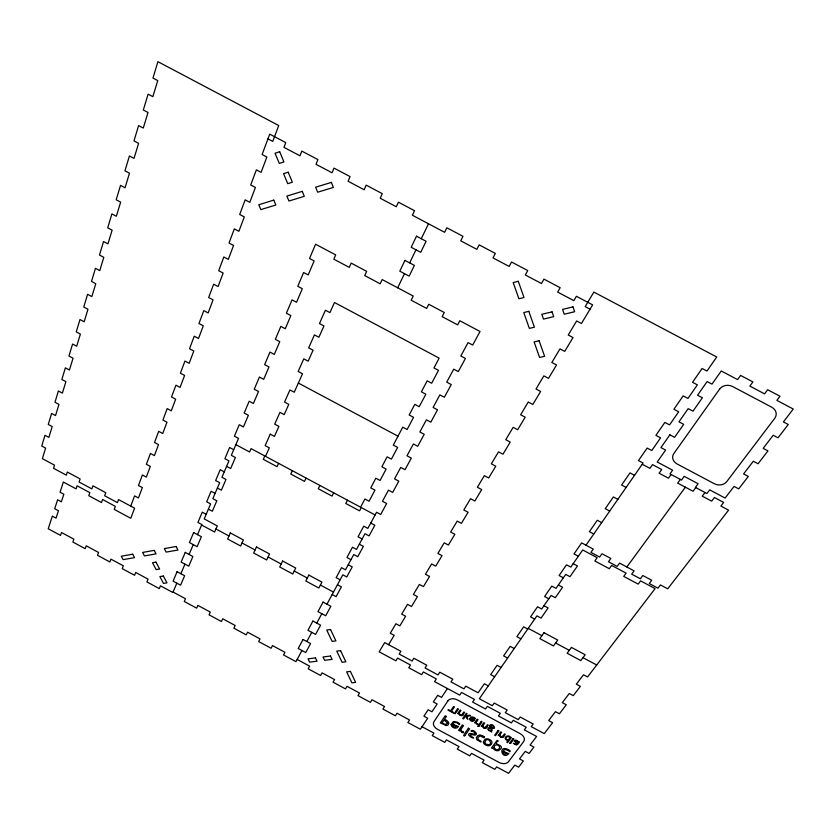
<?xml version="1.0" encoding="UTF-8"?>
<svg xmlns="http://www.w3.org/2000/svg" width="835" height="835" viewBox="0 0 835 835"><rect width="100%" height="100%" fill="white"/><g stroke="black" fill="none" stroke-linecap="round" stroke-linejoin="round"><path stroke-width="1.25" d="M130.751 506.125L134.571 495.886L138.453 497.963L142.357 487.588L138.453 485.5L142.388 474.969L146.313 477.077L150.331 466.41L146.376 464.291L150.425 453.457L154.402 455.597L158.535 444.637L154.527 442.477L158.681 431.351L162.731 433.511L166.979 422.228L162.909 420.047L167.188 408.597L171.29 410.789L175.663 399.182L171.53 396.969L175.934 385.175L180.099 387.398L184.598 375.447L180.402 373.203L184.942 361.054L189.169 363.319L193.803 351.003L189.545 348.727L194.221 336.213L198.511 338.509L203.291 325.817L198.97 323.51L203.792 310.61L208.145 312.937L213.071 299.848L208.677 297.511L213.656 284.213L218.071 286.572L223.154 273.076L218.697 270.707L223.822 256.982L228.32 259.372L233.56 245.448L229.03 243.037L234.322 228.873L238.893 231.295L244.311 216.923L239.708 214.48L245.166 199.847L249.811 202.31L255.406 187.457L250.719 184.984L256.366 169.86L261.094 172.365L266.876 157.011L262.117 154.496L269.726 134.132L285.768 142.618L283.963 147.336L299.984 155.811L301.832 151.104L317.905 159.6L316.006 164.286L332.048 172.772L333.99 168.106L350.074 176.613L348.101 181.258L364.154 189.754L366.179 185.13L382.284 193.647L380.228 198.25L396.312 206.756L398.41 202.174L414.536 210.702L412.396 215.263L444.606 232.297L446.829 227.778L462.997 236.326L460.722 240.824L476.858 249.352L479.165 244.874L495.343 253.433L492.994 257.89L509.141 266.428L511.531 261.992L527.741 270.561L525.298 274.976L541.477 283.524L543.95 279.13L560.17 287.71L557.655 292.083L573.843 300.642L576.4 296.289L592.641 304.879L581.452 323.5L576.641 320.953L568.238 335.023L573.019 337.559L564.721 351.378L559.982 348.863L551.851 362.484L556.548 364.968L548.522 378.349L543.856 375.875L535.997 389.047L540.621 391.5L532.845 404.453L528.263 402.011L520.643 414.776L525.194 417.187L517.658 429.733L513.149 427.332L505.77 439.69L510.248 442.07L502.952 454.23L498.505 451.86L491.356 463.842L495.76 466.191L488.684 477.975L484.321 475.647L477.38 487.264L481.722 489.581L474.854 501.01L470.554 498.714L463.822 509.987L468.091 512.262L461.431 523.357L457.194 521.092L450.66 532.041L454.866 534.285L448.395 545.057L444.22 542.823L437.884 553.448L442.028 555.672L435.745 566.13L431.632 563.928L425.464 574.25L429.555 576.442L423.449 586.598L419.389 584.427L413.408 594.468L417.427 596.618L411.498 606.502L407.501 604.363L401.677 614.111L405.643 616.24L399.871 625.853L395.936 623.735L390.269 633.233L394.183 635.331L388.567 644.683M176.843 583.174L172.866 592.495L160.466 585.815L159.308 588.602L146.939 581.943L148.077 579.146L135.688 572.476L134.581 575.284L122.234 568.635L123.309 565.806L110.94 559.147L109.886 561.976L97.538 555.327L98.572 552.478L86.214 545.819L85.201 548.689L72.875 542.04L73.856 539.17L61.508 532.521L60.548 535.402L48.232 528.764L52.323 516.124L56.049 518.138L58.45 510.759L54.713 508.734L57.605 499.779L61.372 501.804L63.836 494.257L60.057 492.222L63.345 482.035L76.058 488.861L77.081 485.793L89.825 492.65L88.781 495.708L101.505 502.545L102.58 499.497L115.334 506.354L114.238 509.392L130.792 518.295L134.592 508.191L118.56 499.58L117.453 502.639L104.657 495.76L105.742 492.692L92.936 485.803L91.871 488.892L79.095 482.025L80.129 478.925L67.332 472.046L66.32 475.157L53.555 468.299L54.536 465.178L42.387 458.645L45.612 448.092L41.75 446.026L44.986 435.306L48.879 437.394L52.188 426.56L48.273 424.451L51.593 413.45L55.538 415.559L58.941 404.411L54.974 402.282L58.387 390.968L62.385 393.108L65.892 381.637L61.863 379.487L65.38 367.838L69.441 370.009L73.042 358.215L68.95 356.023L72.572 344.041L76.684 346.243L80.39 334.104L76.246 331.881L79.983 319.544L84.158 321.778L87.967 309.274L83.761 307.03L87.602 294.317L91.84 296.582L95.775 283.702L91.506 281.416L95.461 268.327L99.762 270.623L103.811 257.347L99.48 255.03L103.561 241.534L107.934 243.862L112.109 230.168L107.705 227.819L111.911 213.906L116.347 216.265L120.657 202.143L116.18 199.763L120.532 185.391L125.041 187.791L129.488 173.21L124.937 170.799L129.425 155.968L134.007 158.399L138.6 143.338L133.976 140.885L138.61 125.563L143.276 128.037L148.014 112.485L143.317 109.99L148.108 94.157L152.847 96.672L157.752 80.588L152.972 78.062L157.919 61.686L278.733 125.532L272.753 141.407L267.952 138.871M180.861 573.718L184.942 564.147M189.075 554.44L193.271 544.608M197.519 534.64L201.82 524.537L197.926 522.439L202.258 512.179L206.193 514.287M463.143 732.806L463.508 731.982A3.862 2.724 21.5 0 1 463.039 731.794L462.945 731.752M477.693 724.477L477.954 723.914M278.566 463.331L277.032 466.681L263.296 459.333L264.81 455.962L251.053 448.604L249.582 451.986L235.867 444.648M292.333 470.689L290.768 474.029L304.504 481.388L306.101 478.058M397.679 287.793L404.495 273.65M409.672 262.889L415.966 249.801M421.289 238.737L428.491 223.78M319.889 485.438L318.26 488.736L332.017 496.105L333.676 492.807M347.475 500.196L345.784 503.474L359.551 510.843L361.273 507.576L375.082 514.965M301.957 650.538L295.966 661.654L283.524 654.953L284.933 652.292L272.481 645.58L271.104 648.252L258.673 641.562L260.029 638.879L247.588 632.178L246.262 634.871L233.852 628.191L235.157 625.478L222.726 618.777L221.442 621.501L209.042 614.831L210.295 612.086L197.885 605.396L196.653 608.151L184.264 601.482L185.464 598.716L173.064 592.036M306.831 641.51L311.758 632.366M316.757 623.098L321.83 613.704M326.965 604.185L342.799 574.824L346.776 576.954L352.234 566.902L348.226 564.763M447.445 688.531L441.538 697.402L437.697 695.336L433.344 701.932L437.164 703.989L431.966 711.796L428.167 709.75L423.909 716.19L427.687 718.225L420.37 729.237L407.877 722.505L409.536 719.968L397.022 713.236L395.393 715.783L382.91 709.061L384.517 706.493L372.013 699.761L370.437 702.339L357.975 695.618L359.53 693.04L347.036 686.307L345.513 688.906L333.061 682.195L334.564 679.586L322.091 672.874L320.609 675.494L308.167 668.793L309.618 666.153L297.156 659.441M462.976 714.791L464.615 712.422L463.811 711.994L462.193 714.322A1.607 1.148 21.6 0 1 460.356 714.729M586.003 545.203L643.086 463.018L638.483 460.576L647.135 448.061L651.77 450.524L660.6 437.822L655.924 435.338L664.848 422.406L669.566 424.9L678.688 411.78L673.928 409.254L683.155 395.884L687.957 398.431L697.392 384.862L692.549 382.294L702.089 368.475L706.974 371.053L716.733 357.015L593.862 292.083L585.178 306.643L590.042 309.211M461.525 728.496L463.529 725.625L462.319 724.968L458.603 730.312L459.594 730.855L460.461 729.967M476.628 721.565L477.996 719.624L477.182 719.175L474.635 722.797L475.898 722.557A2.338 1.66 20.9 0 0 476.983 724.237L477.516 724.404M483.267 725.072L484.613 723.183L483.809 722.745L481.242 726.356L482.432 726.273M485.824 727.034L487.473 724.717L488.277 725.156L486.596 727.504M671.131 474.52L668.48 478.204L659.097 473.226L661.727 469.52L652.5 464.625L649.901 468.331L642.23 464.26M484.373 737.096L483.851 737.816L480.25 735.927L478.111 737.242L477.87 739.434L481.064 741.229L480.95 742.085L476.754 739.643L476.357 737.649L477.839 735.541L479.895 734.946L482.515 735.708A5.323 3.747 20.8 0 1 484.404 737.075M680.368 479.426L677.686 483.1L693.05 491.262L695.764 487.598M500.248 734.205L501.626 732.326L500.812 731.888L498.192 735.478L499.393 735.405M502.795 736.167L504.486 733.871L505.29 734.299L503.578 736.637M626.834 566.986L685.368 487.181M507.878 740.781L506.824 742.2L507.628 742.639L511.385 737.576L510.728 737.221C507.336 733.36 501.793 738.985 507.972 740.655M705.001 492.504L702.266 496.157L711.66 501.146L714.416 497.514L723.663 502.43L720.887 506.052L728.579 510.143L667.729 588.8L660.443 584.917L657.959 588.164L649.254 583.519L651.717 580.262L642.825 575.524L640.382 578.78L631.678 574.136L634.099 570.869L619.56 563.114L617.169 566.401L608.475 561.757L610.844 558.458L601.972 553.73L599.624 557.039L590.929 552.394L593.257 549.075L581.651 542.886L574.01 553.939L578.331 556.235M458.822 713.581L457.643 713.654L460.137 710.011L460.951 710.449L459.636 712.359A3.069 2.181 21.6 0 0 459.271 713.539A1.879 1.346 21.6 0 0 460.429 714.562M493.214 747.868L492.483 748.557L491.491 748.024L497.086 740.384L498.297 741.031C490.573 745.175 507.753 744.382 498.683 750.55A3.423 2.401 20.2 0 1 495.52 750.31A3.549 2.484 20.2 0 1 493.172 747.889L493.266 747.899M446.109 725.469L440.337 722.922L445.191 715.762L446.422 716.42L444.512 719.248C446.568 720 450.43 722.619 448.071 724.884A3.016 2.129 22.2 0 1 446.12 725.49M490.437 727.222C498.912 732.097 491.857 720.835 489.613 725.865C491.283 727.619 485.292 728.089 489.07 730.667M462.84 732.692L462.162 732.368M507.294 749.997C503.014 748.306 501.125 752.189 508.933 753.535C502.054 760.821 497.67 744.674 507.899 749.371A7.4 5.177 19.9 0 1 510.279 751.093L509.726 751.813A7.525 5.26 19.9 0 0 507.315 749.976M634.548 475.324L629.976 472.892L621.605 485.02L626.135 487.431M617.858 499.351L613.36 496.961L605.25 508.703L609.707 511.083M601.68 522.626L597.265 520.278L589.395 531.665L593.779 534.003M298.356 383.056L398.003 436.194M573.186 563.646L577.486 565.942L569.981 576.682L565.712 574.407L556.027 588.362L551.799 586.107L544.608 596.514L548.804 598.758M563.354 577.81L559.095 575.545L566.495 564.815L570.785 567.111L582.694 549.973L597.161 557.697L594.833 560.984L609.268 568.687L611.637 565.42L626.114 573.144L623.724 576.4L638.18 584.114L640.612 580.878L655.11 588.612L587.569 676.955L583.488 674.774L576.327 684.189L580.377 686.36L573.29 695.628L569.272 693.478L562.31 702.632L566.297 704.771L559.408 713.789L555.452 711.66L548.678 720.563L552.613 722.672L544.243 733.621L531.248 726.638L533.221 724.018L520.205 717.014L518.264 719.655L505.29 712.683L507.2 710.032L494.205 703.039L492.316 705.711L479.353 698.738L536.905 615.875L541.049 618.098L548.125 607.963L543.95 605.74M558.354 585.001L562.592 587.266L555.306 597.693L551.1 595.449L541.685 608.997L537.521 606.774L530.549 616.877L534.671 619.09M233.706 449.721L229.604 447.529L224.886 458.686L228.957 460.868L221.953 477.286L225.982 479.447L221.369 490.187L217.371 488.047M370.719 523.054L374.842 525.257L369.07 535.893L364.978 533.701L356.514 549.399L352.464 547.228L346.953 557.519L350.971 559.669M226.609 466.379L230.658 468.55L235.407 457.496L231.316 455.315L238.518 438.406L234.395 436.204L239.248 424.712L243.413 426.935L248.371 415.298L244.175 413.054L249.185 401.228L253.402 403.482L258.516 391.49L254.257 389.214L259.414 377.034L263.703 379.32L268.964 366.962L264.643 364.655L269.955 352.099L274.308 354.416L279.746 341.682L275.352 339.344L280.831 326.391L285.257 328.739L290.851 315.599L286.395 313.229L292.041 299.869L296.54 302.26L302.312 288.701L297.782 286.29L303.616 272.502L308.188 274.924L314.148 260.927L309.545 258.485L315.567 244.237L335.691 254.905L333.823 259.184L349.27 267.377L351.17 263.119L366.669 271.344L364.728 275.581L380.186 283.785L382.169 279.568L413.21 296.028L411.144 300.203L426.643 308.428L428.741 304.264L444.283 312.509L442.143 316.653L457.653 324.878L459.824 320.755L480.052 331.485L472.683 345.064L468.049 342.611L460.836 355.992L465.429 358.434L458.29 371.585L453.729 369.164L446.735 382.127L451.255 384.528L444.345 397.262L439.857 394.882L433.083 407.438L437.53 409.808L430.829 422.155L426.414 419.807L419.848 431.977L424.222 434.315L417.719 446.287L413.377 443.969L407.01 455.785L411.321 458.081L405.017 469.698L400.737 467.412L394.548 478.873L398.796 481.137L392.68 492.41L388.463 490.166L382.461 501.292L386.647 503.526L380.697 514.475L376.554 512.252L367.838 528.398L363.736 526.196L358.058 536.79L362.139 538.972M528.242 628.348L541.915 635.675M555.599 643.002L569.293 650.34M582.987 657.677L596.701 665.015M527.762 629.047L523.66 626.845L516.875 636.667L520.946 638.848M224.271 471.858L220.231 469.688L215.639 480.532L219.657 482.682L212.852 498.652L216.818 500.781L212.34 511.229L208.395 509.11M359.311 544.201L363.371 546.382L357.766 556.715L353.727 554.555L345.502 569.804L341.515 567.664L336.15 577.674L340.116 579.803M514.235 648.524L510.185 646.353L503.599 655.903L507.607 658.053M215.106 493.37L211.119 491.23L206.662 501.783L210.618 503.902L204.22 518.921L217.267 525.925L214.605 532.02L201.611 525.038M501.073 667.457L497.096 665.318L490.677 674.607L494.633 676.736M337.444 584.74L341.4 586.859L336.087 596.639L332.173 594.53M215.941 528.983L228.967 535.976M242.014 542.98L255.061 549.983M268.108 556.997L281.176 564.011M294.244 571.025L307.311 578.05M320.389 585.064L333.478 592.098M488.277 685.879L484.352 683.771L478.111 692.799L465.763 686.161L463.936 688.865L450.973 681.892L452.779 679.179L439.794 672.206L438.02 674.93L425.067 667.969L426.81 665.234L413.847 658.262L412.125 661.017L399.182 654.066L400.883 651.29L384.685 642.595L379.173 651.822L395.905 660.819L397.585 658.084L410.486 665.015L408.774 667.739L421.654 674.67L423.387 671.956L436.308 678.897L434.544 681.6L459.699 695.117L461.515 692.445L474.447 699.396L472.61 702.058L485.521 708.998L487.389 706.358L500.332 713.32L498.443 715.95L511.364 722.901L513.285 720.281L526.248 727.243L524.307 729.853L536.592 736.46L530.079 745.029L533.941 747.106L529.087 753.441L525.257 751.375L519.527 758.921L523.336 760.967L518.598 767.167L514.798 765.131L508.578 773.314L496.648 766.895L494.821 769.338L482.286 762.585L484.091 760.132L471.545 753.368L469.771 755.842L457.256 749.099L459.01 746.615L446.474 739.862L444.742 742.367L432.238 735.625L433.939 733.12L422.051 726.711M489.905 731.022L491.742 732.013L491.063 731.053M475.031 732.827L473.779 731.919A5.636 3.977 21.2 0 0 472.307 731.303A8.329 5.855 21.2 0 0 470.94 730.969C473.205 728.412 479.739 735.426 474.29 735.082A11.805 8.36 21.1 0 1 472.735 734.758C467.151 733.318 472.015 736.752 473.539 738.004A7.191 5.083 21.1 0 1 470.46 736.825L468.675 735.103A1.879 1.326 21.2 0 1 468.592 734.539L468.706 734.184A2.87 2.025 21.2 0 1 468.978 733.819L469.614 733.464A2.286 1.607 21.2 0 1 470.011 733.412L470.804 733.454A15.604 10.928 21.2 0 1 472.61 733.84A13.642 9.676 21.1 0 0 473.549 734.038L474.614 734.101A1.106 0.783 21.1 0 0 475.146 733.798A1.419 1.002 21.1 0 0 475.251 733.61A1.159 0.825 21.1 0 0 475.23 733.172M490.02 727.629L490.249 728.036A3.204 2.265 20.5 0 1 490.73 728.266A2.14 1.513 20.5 0 1 492.149 729.842A2.14 1.513 20.5 0 1 491.168 731.199M465.94 715.96L466.984 718.684L467.934 719.196L466.859 716.493L470.616 715.647L469.635 715.125L466.546 715.825L466.18 715.073L467.089 713.758L466.285 713.32L462.715 718.476L463.519 718.904L465.888 715.804M484.759 742.837C487.17 733.401 495.854 747.68 485.626 744.016A2.223 1.555 20.6 0 1 484.738 742.837M462.089 732.452A3.465 2.442 21.5 0 1 460.502 729.978M462.861 731.888A3.142 2.223 21.5 0 1 461.39 728.412M509.287 738.798A3.069 2.171 19.8 0 0 509.757 737.681A1.837 1.294 19.8 0 0 508.609 736.679L506.803 736.679L505.812 738.505A1.513 1.065 19.8 0 0 506.553 739.434A2.818 1.994 19.8 0 0 506.866 739.601L507.273 739.758A1.284 0.908 19.8 0 0 508.16 739.8A3.716 2.62 19.9 0 0 509.162 738.996M500.697 736.877A2.286 1.618 20 0 1 499.34 735.395M503.776 736.741A2.463 1.743 20 0 1 500.572 737.054M499.841 735.374A3.079 2.181 20 0 1 500.29 734.236M501 736.386A1.889 1.336 20 0 1 499.81 735.395M502.889 736.209A1.618 1.148 20 0 1 500.916 736.553M483.736 727.755A2.275 1.618 20.7 0 1 482.38 726.273M486.805 727.609A2.453 1.743 20.7 0 1 483.622 727.943M482.88 726.241A3.079 2.181 20.6 0 1 483.308 725.104M484.039 727.264A1.889 1.336 20.7 0 1 482.849 726.262M485.918 727.076A1.618 1.148 20.7 0 1 483.956 727.431M477.505 723.861A2.119 1.513 20.9 0 1 476.534 721.513M460.148 715.063A2.275 1.618 21.6 0 1 458.77 713.57M463.174 714.896A2.442 1.743 21.6 0 1 460.022 715.24M475.021 732.723A1.419 1.002 21.1 0 1 475.23 733.078M452.351 724.999L454.355 727.191L456.797 726.366L452.601 724.102L452.351 724.999M455.419 713.56L454.292 713.466L455.419 713.56M470.429 719.206C471.326 722.974 476.973 718.611 470.429 719.206M517.898 742.315C514.13 744.726 515.111 737.743 517.898 742.315M465.085 735.426C463.811 737.806 462.757 733.12 465.085 735.458M493.976 747.523L495.99 749.59A2.077 1.461 20.2 0 0 497.524 749.705C503.62 747.377 494.79 741.397 493.976 747.523M478.998 726.252L477.86 726.126L478.998 726.252M490.364 725.855C494.821 730.834 493.944 723.715 490.364 725.824M514.318 741.115L517.147 743.672L516.03 744.371L513.348 743.286L516.312 745.039L517.721 744.382L519.537 741.971L518.942 741.647C518.128 742.054 515.435 738.359 514.329 741.052M451.109 724.509C451.171 727.932 456.902 729.8 458.509 726.398C450.89 725.145 452.486 721.137 456.797 722.828A7.473 5.271 21.9 0 1 459.25 724.644L459.741 723.924A7.358 5.198 21.8 0 0 457.382 722.181L453.311 721.597L451.109 724.509M502.701 752.105L504.684 754.276L507.189 753.494L502.983 751.218L502.701 752.105M469.594 718.883L470.47 720.595L472.808 721.377L474.593 720.146L471.013 718.006L472.485 717.432L475.105 718.956L475.439 718.476A4.968 3.528 21.2 0 0 473.852 717.307L471.023 716.941L469.594 718.883M510.717 743.317L509.569 743.202L510.717 743.317M447.487 722.922L446.422 724.331L444.303 724.049A7.087 5.02 22.2 0 1 443.458 723.632L442.049 722.88L444.022 719.958L447.487 722.922M483.413 741.856L483.486 742.691A3.57 2.515 20.6 0 0 484.321 744.048L485.187 744.736A5.636 3.956 20.5 0 0 485.991 745.185L487.066 745.592A3.674 2.578 20.5 0 0 489.112 745.707L489.341 745.655A4.373 3.079 20.6 0 0 490.228 745.29L491.168 744.486A8.152 5.73 20.7 0 0 491.544 743.954L491.836 743.307A5.031 3.538 20.6 0 0 491.961 742.659A3.862 2.714 20.5 0 0 490.249 739.894L490.051 739.779A5.532 3.883 20.6 0 0 489.644 739.549A4.039 2.839 20.5 0 0 485.417 739.111A5.02 3.528 20.5 0 0 484.822 739.528L483.413 741.856M177.093 571.693L173.095 581.15L180.579 585.189L184.629 575.753L177.093 571.693M185.255 552.384L181.153 562.101L188.741 566.193L192.895 556.496L185.255 552.384M193.647 532.563L189.42 542.541L197.112 546.674L201.392 536.717L193.647 532.563M270.248 434.169L265.144 445.629L269.298 447.852L265.499 456.338L360.584 507.21L364.916 498.986L369.08 501.219L374.957 490.135L370.761 487.89L375.865 478.204L380.092 480.459L386.135 469.072L381.877 466.796L387.127 456.839L391.406 459.125L397.627 447.414L393.306 445.107L402.752 427.176L407.125 429.503L413.575 417.343L409.171 414.995L414.786 404.349L419.212 406.708L425.86 394.193L421.393 391.813L427.165 380.854L431.664 383.244L438.5 370.354L433.97 367.943L439.137 358.132L334.47 302.51L329.929 312.634L325.41 310.234L319.481 323.573L323.959 325.953L318.886 337.257L314.44 334.898L308.679 347.851L313.083 350.199L308.157 361.179L303.783 358.841L298.178 371.429L302.52 373.746L294.233 392.252L289.933 389.955L284.537 402.073L288.806 404.349L284.192 414.63L279.955 412.365L274.705 424.149L278.911 426.403L274.433 436.402L270.248 434.169M230.335 532.939L227.611 539.013L240.626 545.996L243.402 539.953L230.335 532.939M256.481 546.977L253.652 552.989L266.678 559.982L269.559 553.991L256.481 546.977M404.944 260.384L399.798 271.166L409.181 276.135L414.39 265.394L404.944 260.384M416.508 236.201L411.206 247.275L420.736 252.316L426.08 241.273L416.508 236.201M282.647 561.026L279.704 566.986L292.751 573.989L295.736 568.05L282.647 561.026M308.846 575.085L305.798 580.993L318.845 588.007L321.945 582.12L308.846 575.085M303.042 639.474L298.199 648.513L305.725 652.563L310.62 643.555L303.042 639.474M312.916 621.031L307.948 630.31L315.578 634.423L320.598 625.164L312.916 621.031M323.072 602.087L317.958 611.627L325.692 615.781L330.858 606.273L323.072 602.087M447.946 700.847L433.991 721.617A7.202 5.083 22.4 0 0 437.425 729.247L499.079 762.449A7.254 5.052 20 0 0 508.473 761.729L523.649 741.574A7.379 5.219 19.4 0 0 520.435 733.829L457.34 699.897A7.317 5.24 21.9 0 0 447.946 700.847M448.374 709.646L448.03 710.147L453.342 712.996L453.676 712.505L451.443 711.305L454.417 706.932L453.582 706.483L450.608 710.856L448.374 709.646M457.611 708.654L455.117 712.297L455.931 712.735L458.425 709.092L457.611 708.654M669.879 434.826L660.955 447.602L665.61 450.075L657.218 462.005L672.634 470.188L669.973 473.904L681.517 480.031L684.209 476.336L698.102 483.715L695.378 487.4L706.921 493.537L709.677 489.863L725.124 498.067L734.048 486.408L738.724 488.882L748.306 476.43L743.599 473.925L753.306 461.244L758.055 463.769L767.96 450.89L763.169 448.353L773.2 435.244L778.032 437.801L788.271 424.493L783.397 421.915L793.25 409.035L776.874 400.372L779.973 396.239L767.657 389.736L764.589 393.88L749.861 386.094L752.899 381.929L740.593 375.426L737.597 379.612L721.252 370.97L711.994 384.131L707.13 381.564L697.58 395.216L702.402 397.763L692.977 411.164L688.197 408.639L678.97 421.842L683.708 424.347L674.586 437.321L669.879 434.826M468.393 728.245L464.657 733.579L465.857 734.226L469.604 728.892L468.393 728.245M481.273 721.388L478.716 724.999L479.53 725.427L482.087 721.826L481.273 721.388M544.013 632.721L539.827 638.618L553.49 645.935L557.728 640.059L544.013 632.721M719.613 389.1L673.824 453.572A9.018 7.494 8.4 0 0 677.101 463.968L714.29 483.715A9.101 7.452 6.5 0 0 726.732 481.649L774.765 418.283A9.571 8.006 1.3 0 0 771.738 407.209L732.639 386.532A9.477 8.068 2.9 0 0 719.613 389.1M498.13 730.448L494.654 735.228L495.489 735.677L498.965 730.896L498.13 730.448M571.453 647.407L567.142 653.252L580.816 660.579L585.178 654.765L571.453 647.407M513.107 738.505L510.456 742.075L511.26 742.503L513.911 738.944L513.107 738.505M279.694 151.73L275.049 153.254L279.276 163.399L283.921 161.906L279.694 151.73M288.19 172.198L283.566 173.659L287.741 183.669L292.365 182.228L288.19 172.198M273.786 200.118L258.756 204.752L260.844 209.606L275.863 205.013L273.786 200.118M302.249 191.351L286.875 196.089L288.941 201.016L304.295 196.319L302.249 191.351M331.359 182.385L315.64 187.228L317.676 192.227L333.384 187.416L331.359 182.385M518.295 281.28L513.201 282.564L518.9 298.753L523.983 297.511L518.295 281.28M528.826 311.33L523.764 312.551L529.348 328.395L534.4 327.216L528.826 311.33M552.071 311.862L541.811 314.294L543.47 319.085L553.72 316.674L552.071 311.862M573.008 306.894L562.592 309.367L564.23 314.2L574.626 311.747L573.008 306.894M539.139 340.753L534.108 341.901L539.577 357.422L544.587 356.315L539.139 340.753M132.681 554.2L121.263 556.214L123.131 559.648L134.539 557.655L132.681 554.2M154.214 550.38L142.597 552.436L144.445 555.912L156.061 553.876L154.214 550.38M176.133 546.497L164.307 548.595L166.144 552.112L177.97 550.035L176.133 546.497M155.968 562.122L152.492 562.717L156.166 569.616L159.631 569.021L155.968 562.122M163.347 576.025L159.882 576.599L163.503 583.414L166.969 582.851L163.347 576.025M330.524 629.517L326.725 630.028L332.142 641.395L335.931 640.904L330.524 629.517M340.555 650.632L336.766 651.112L342.099 662.291L345.867 661.831L340.555 650.632M315.432 657.907L308.042 658.825L309.66 662.134L317.049 661.226L315.432 657.907M330.483 656.039L323.009 656.968L324.617 660.297L332.09 659.389L330.483 656.039M350.408 671.403L346.64 671.841L351.879 682.832L355.637 682.414L350.408 671.403M488.851 729.999A1.461 1.033 20.5 0 0 491.251 730.02A1.461 1.033 20.5 0 0 489.602 728.36A1.461 1.033 20.5 0 0 488.851 729.999"/></g></svg>
